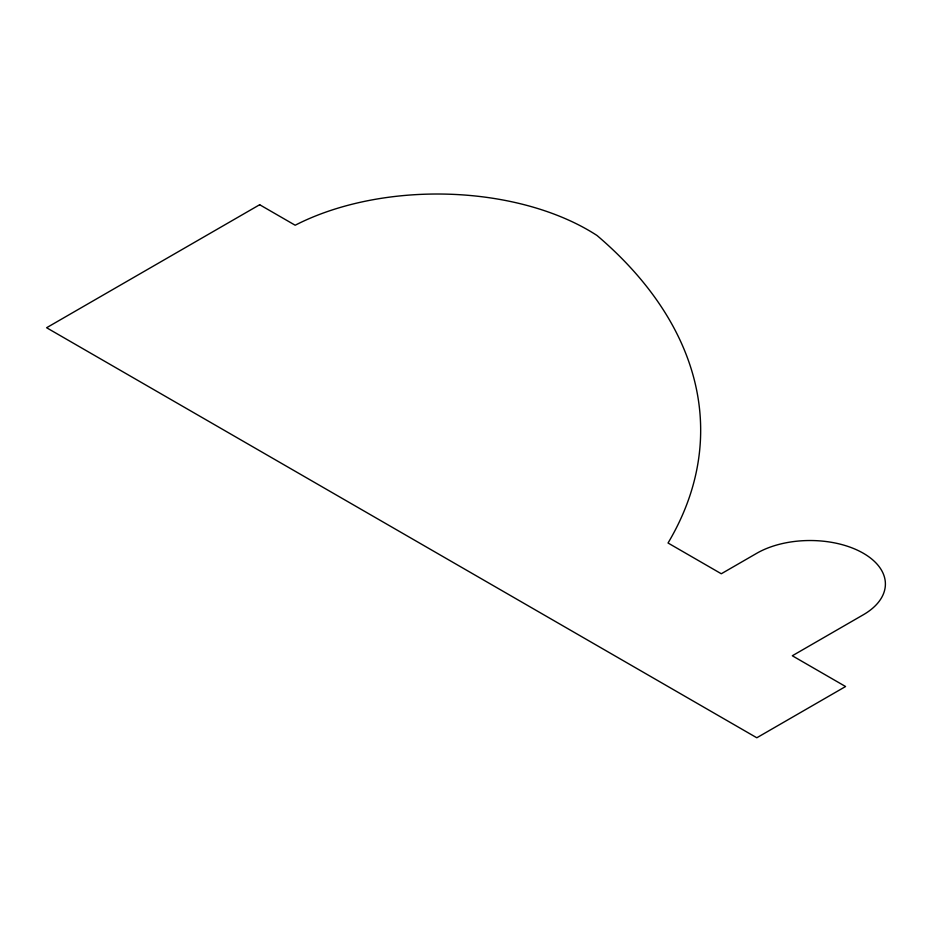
<?xml version="1.0" encoding="UTF-8"?>
<svg xmlns="http://www.w3.org/2000/svg" width="932" height="932" viewBox="0 0 932 932"><rect width="100%" height="100%" fill="white"/><g stroke="black" fill="none" stroke-linecap="round" stroke-linejoin="round"><path stroke-width="1.4" d="M259.667 204.725L46.6 327.738L756.807 737.771L845.58 686.523L792.317 655.767L863.335 614.759A75.329 43.489 0 0 0 863.335 553.259A75.329 43.489 0 0 0 756.807 553.259L721.298 573.763L668.034 543.007A600.756 346.844 0 0 0 597.004 235.481A213.649 123.35 0 0 0 295.176 225.229L259.667 204.725"/></g></svg>
